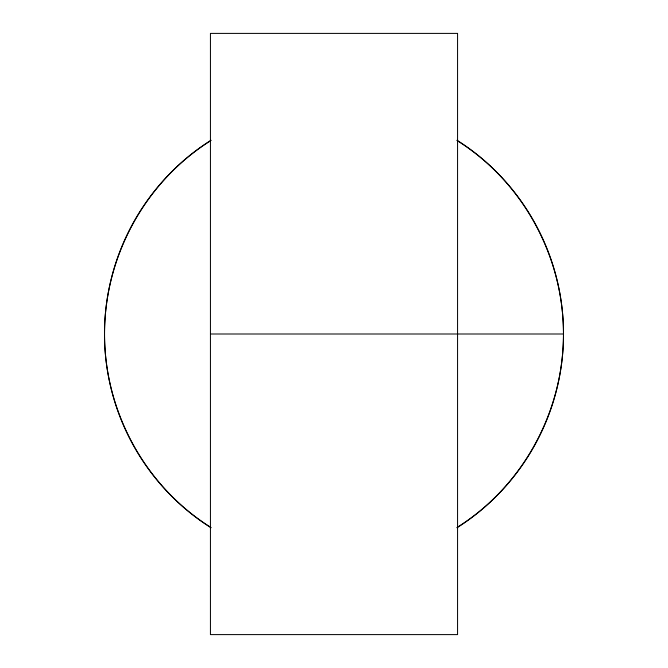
<?xml version="1.0" encoding="UTF-8"?>
<svg xmlns="http://www.w3.org/2000/svg" width="668" height="668" viewBox="0 0 668 668"><rect width="100%" height="100%" fill="white"/><g stroke="black" fill="none" stroke-linecap="round" stroke-linejoin="round"><path stroke-width="1" d="M457.104 140.572C522.61 181.27 563.742 257.013 563.483 334C563.742 410.987 522.61 486.738 457.104 527.428M210.888 140.572C145.39 181.27 104.25 257.013 104.517 334C104.25 410.987 145.39 486.73 210.888 527.428M210.437 334L563.483 334M457.012 140.28A229.483 229.483 0 0 1 457.012 527.72M210.988 527.72A229.483 229.483 0 0 1 210.988 140.28M457.563 33.4L210.437 33.4L210.437 634.6L457.563 634.6L457.563 33.4"/></g></svg>
